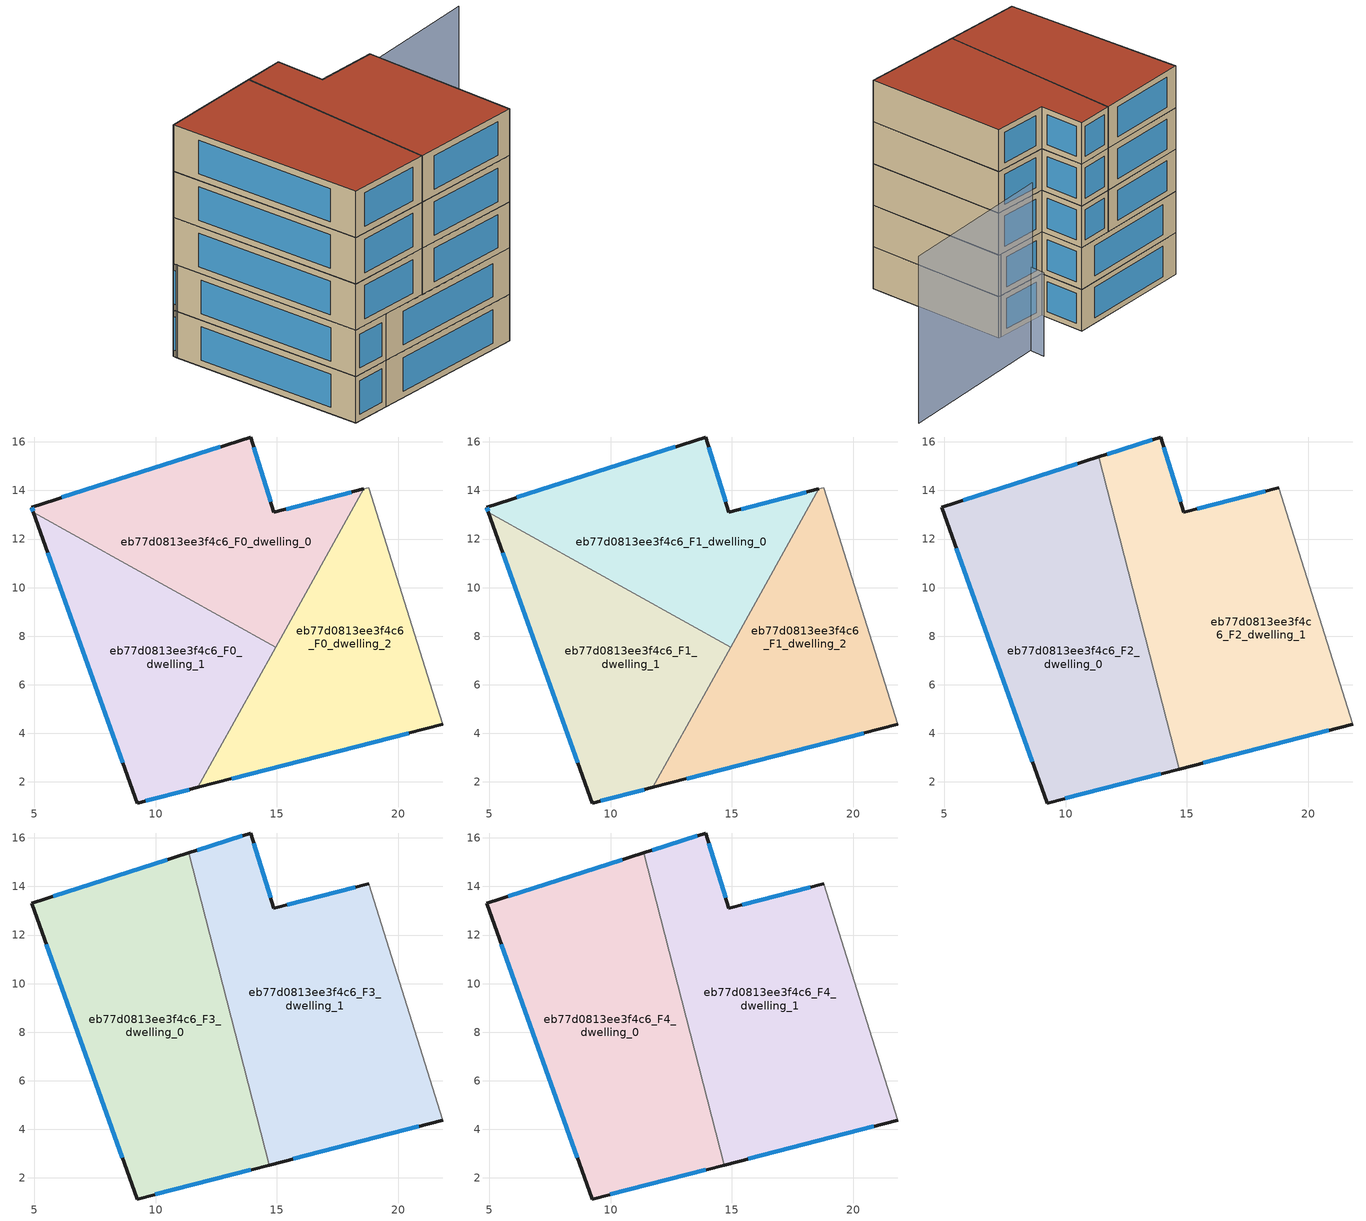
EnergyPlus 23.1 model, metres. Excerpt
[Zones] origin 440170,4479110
eb77d0813ee3f4c6_F0_dwelling_0
 floor ground (EU_floor_Construction): 14.96,7.55 18.58,14.07 14.87,13.1 13.91,16.2 4.9,13.31 4.97,13.11 z0
 wall outside (EU_wall_Construction): 4.97,13.11 4.9,13.31 13.91,16.2 14.87,13.1 18.58,14.07 z0:3
 wall to eb77d0813ee3f4c6_F0_dwelling_1 (EU_wall_Construction): 14.96,7.55 4.97,13.11 z0:3
 wall to eb77d0813ee3f4c6_F0_dwelling_2 (EU_wall_Construction): 18.58,14.07 14.96,7.55 z0:3
 window (EU_Window_Construction): 4.96,13.14 4.91,13.28 / 6.15,13.71 12.66,15.8 / 14.05,15.77 14.74,13.53 / 15.39,13.23 18.07,13.94 z0.42:2.58
eb77d0813ee3f4c6_F0_dwelling_1
 floor ground (EU_floor_Construction): 11.74,1.78 14.96,7.55 4.97,13.11 9.24,1.13 z0
 wall outside (EU_wall_Construction): 11.74,1.78 9.24,1.13 4.97,13.11 z0:3
 wall to eb77d0813ee3f4c6_F0_dwelling_2 (EU_wall_Construction): 14.96,7.55 11.74,1.78 z0:3
 window (EU_Window_Construction): 8.65,2.79 5.56,11.45 / 11.4,1.69 9.59,1.22 z0.42:2.58
eb77d0813ee3f4c6_F0_dwelling_2
 floor ground (EU_floor_Construction): 21.83,4.37 18.77,14.12 18.58,14.07 11.74,1.78 z0
 wall outside (EU_wall_Construction): 21.83,4.37 11.74,1.78 z0:3
 wall adiabatic (EU_wall_Construction): 18.58,14.07 18.77,14.12 21.83,4.37 z0:3
 window (EU_Window_Construction): 20.43,4.01 13.14,2.14 z0.42:2.58
eb77d0813ee3f4c6_F1_dwelling_0
 floor to eb77d0813ee3f4c6_F0_dwelling_0 (EU_floor_Construction): 14.96,7.55 18.58,14.07 14.87,13.1 13.91,16.2 4.9,13.31 4.97,13.11 z3
 wall outside (EU_wall_Construction): 4.97,13.11 4.9,13.31 13.91,16.2 14.87,13.1 18.58,14.07 z3:6
 wall to eb77d0813ee3f4c6_F1_dwelling_1 (EU_wall_Construction): 14.96,7.55 4.97,13.11 z3:6
 wall to eb77d0813ee3f4c6_F1_dwelling_2 (EU_wall_Construction): 18.58,14.07 14.96,7.55 z3:6
 window (EU_Window_Construction): 4.96,13.14 4.91,13.28 / 6.15,13.71 12.66,15.8 / 14.05,15.77 14.74,13.53 / 15.39,13.23 18.07,13.94 z3.42:5.58
eb77d0813ee3f4c6_F1_dwelling_1
 floor to eb77d0813ee3f4c6_F0_dwelling_1 (EU_floor_Construction): 11.74,1.78 14.96,7.55 4.97,13.11 9.24,1.13 z3
 wall outside (EU_wall_Construction): 11.74,1.78 9.24,1.13 4.97,13.11 z3:6
 wall to eb77d0813ee3f4c6_F1_dwelling_2 (EU_wall_Construction): 14.96,7.55 11.74,1.78 z3:6
 window (EU_Window_Construction): 8.65,2.79 5.56,11.45 / 11.4,1.69 9.59,1.22 z3.42:5.58
eb77d0813ee3f4c6_F1_dwelling_2
 floor to eb77d0813ee3f4c6_F0_dwelling_2 (EU_floor_Construction): 21.83,4.37 18.77,14.12 18.58,14.07 11.74,1.78 z3
 wall outside (EU_wall_Construction): 21.83,4.37 11.74,1.78 z3:6
 wall adiabatic (EU_wall_Construction): 18.58,14.07 18.77,14.12 21.83,4.37 z3:6
 window (EU_Window_Construction): 20.43,4.01 13.14,2.14 z3.42:5.58
eb77d0813ee3f4c6_F2_dwelling_0
 floor to eb77d0813ee3f4c6_F1_dwelling_1 (EU_floor_Construction): 11.74,1.78 13.88,5.63 13.13,8.57 4.97,13.11 9.24,1.13 z6
 floor to eb77d0813ee3f4c6_F1_dwelling_0 (EU_floor_Construction): 13.13,8.57 11.37,15.39 4.9,13.31 4.97,13.11 z6
 floor to eb77d0813ee3f4c6_F1_dwelling_2 (EU_floor_Construction): 14.68,2.53 13.88,5.63 11.74,1.78 z6
 wall outside (EU_wall_Construction): 14.68,2.53 9.24,1.13 4.9,13.31 11.37,15.39 z6:9
 wall to eb77d0813ee3f4c6_F2_dwelling_1 (EU_wall_Construction): 11.37,15.39 14.68,2.53 z6:9
 window (EU_Window_Construction): 13.93,2.34 10,1.33 / 8.64,2.82 5.5,11.62 / 5.8,13.6 10.47,15.1 z6.42:8.58
eb77d0813ee3f4c6_F2_dwelling_1
 floor to eb77d0813ee3f4c6_F1_dwelling_0 (EU_floor_Construction): 14.96,7.55 18.58,14.07 14.87,13.1 13.91,16.2 11.37,15.39 13.13,8.57 z6
 floor to eb77d0813ee3f4c6_F1_dwelling_2 (EU_floor_Construction): 21.83,4.37 18.77,14.12 18.58,14.07 13.88,5.63 14.68,2.53 z6
 floor to eb77d0813ee3f4c6_F1_dwelling_1 (EU_floor_Construction): 13.88,5.63 14.96,7.55 13.13,8.57 z6
 wall outside (EU_wall_Construction): 21.83,4.37 14.68,2.53 / 11.37,15.39 13.91,16.2 14.87,13.1 18.77,14.12 z6:9
 wall adiabatic (EU_wall_Construction): 18.77,14.12 21.83,4.37 z6:9
 window (EU_Window_Construction): 20.84,4.12 15.67,2.79 / 11.73,15.5 13.56,16.09 / 14.05,15.77 14.74,13.53 / 15.42,13.24 18.23,13.98 z6.42:8.58
eb77d0813ee3f4c6_F3_dwelling_0
 floor to eb77d0813ee3f4c6_F2_dwelling_0 (EU_floor_Construction): 14.68,2.53 11.37,15.39 4.9,13.31 9.24,1.13 z9
 wall outside (EU_wall_Construction): 14.68,2.53 9.24,1.13 4.9,13.31 11.37,15.39 z9:12
 wall to eb77d0813ee3f4c6_F3_dwelling_1 (EU_wall_Construction): 11.37,15.39 14.68,2.53 z9:12
 window (EU_Window_Construction): 13.93,2.34 10,1.33 / 8.64,2.82 5.5,11.62 / 5.8,13.6 10.47,15.1 z9.42:11.58
eb77d0813ee3f4c6_F3_dwelling_1
 floor to eb77d0813ee3f4c6_F2_dwelling_1 (EU_floor_Construction): 21.83,4.37 18.77,14.12 14.87,13.1 13.91,16.2 11.37,15.39 14.68,2.53 z9
 wall outside (EU_wall_Construction): 21.83,4.37 14.68,2.53 / 11.37,15.39 13.91,16.2 14.87,13.1 18.77,14.12 z9:12
 wall adiabatic (EU_wall_Construction): 18.77,14.12 21.83,4.37 z9:12
 window (EU_Window_Construction): 20.84,4.12 15.67,2.79 / 11.73,15.5 13.56,16.09 / 14.05,15.77 14.74,13.53 / 15.42,13.24 18.23,13.98 z9.42:11.58
eb77d0813ee3f4c6_F4_dwelling_0
 floor to eb77d0813ee3f4c6_F3_dwelling_0 (EU_floor_Construction): 14.68,2.53 11.37,15.39 4.9,13.31 9.24,1.13 z12
 wall outside (EU_wall_Construction): 14.68,2.53 9.24,1.13 4.9,13.31 11.37,15.39 z12:15
 wall to eb77d0813ee3f4c6_F4_dwelling_1 (EU_wall_Construction): 11.37,15.39 14.68,2.53 z12:15
 window (EU_Window_Construction): 13.93,2.34 10,1.33 / 8.64,2.82 5.5,11.62 / 5.8,13.6 10.47,15.1 z12.42:14.58
 roof outside (EU_roof_Construction): 11.37,15.39 14.68,2.53 9.24,1.13 4.9,13.31 z15
eb77d0813ee3f4c6_F4_dwelling_1
 floor to eb77d0813ee3f4c6_F3_dwelling_1 (EU_floor_Construction): 21.83,4.37 18.77,14.12 14.87,13.1 13.91,16.2 11.37,15.39 14.68,2.53 z12
 wall outside (EU_wall_Construction): 21.83,4.37 14.68,2.53 / 11.37,15.39 13.91,16.2 14.87,13.1 18.77,14.12 z12:15
 wall adiabatic (EU_wall_Construction): 18.77,14.12 21.83,4.37 z12:15
 window (EU_Window_Construction): 20.84,4.12 15.67,2.79 / 11.73,15.5 13.56,16.09 / 14.05,15.77 14.74,13.53 / 15.42,13.24 18.23,13.98 z12.42:14.58
 roof outside (EU_roof_Construction): 18.77,14.12 21.83,4.37 14.68,2.53 11.37,15.39 13.91,16.2 14.87,13.1 z15
shading: 21.15,4.2 17.69,17.63 z0:6; 29.02,20.52 17.79,16.46 z0:12
[Building]
EU S2 Campaign: North Axis=0; Terrain=City; Solar Distribution=FullExterior
[Site:Location]
Madrid: Latitude=40.5; Longitude=-3.5; Time Zone=1; Elevation=609
[SizingPeriod:WeatherFileDays]
AnnualSizingPeriod: Begin Month=1; Begin Day of Month=1; End Month=12; End Day of Month=31; Day of Week for Start Day=Monday; Use Weather File Daylight Saving Period=No; Use Weather File Rain and Snow Indicators=No
[MATERIAL]
EU_InternalMass_Material: Roughness=MediumRough; Thickness=0.1; Conductivity=1; Density=1800; Specific Heat=900; Thermal Absorptance=0.9; Solar Absorptance=0.7; Visible Absorptance=0.7
[MATERIAL:NOMASS] Roughness=MediumRough; Thermal Absorptance=0.9; Solar Absorptance=0.7; Visible Absorptance=0.7
Name | Thermal Resistance
EU_wall_NoMass | 1.60022
EU_roof_NoMass | 1.57597
EU_floor_NoMass | 0.470652
[WINDOWMATERIAL:SIMPLEGLAZINGSYSTEM]
EU_Window_SimpleGlazing: UFactor=3.28802; Solar Heat Gain Coefficient=0.85; Visible Transmittance=0.85
[CONSTRUCTION]
EU_wall_Construction: EU_wall_NoMass
EU_roof_Construction: EU_roof_NoMass
EU_floor_Construction: EU_floor_NoMass
EU_InternalMass_Construction: EU_InternalMass_Material
EU_Window_Construction: EU_Window_SimpleGlazing
[ZONE] Type=1; Multiplier=1; Ceiling Height=autocalculate; Floor Area=autocalculate; Part of Total Floor Area=Yes
Name | Volume
eb77d0813ee3f4c6_F0_dwelling_0; eb77d0813ee3f4c6_F1_dwelling_0 | 162.491
eb77d0813ee3f4c6_F2_dwelling_0; eb77d0813ee3f4c6_F3_dwelling_0; eb77d0813ee3f4c6_F4_dwelling_0 | 243.708
eb77d0813ee3f4c6_F0_dwelling_1; eb77d0813ee3f4c6_F1_dwelling_1 | 162.443
eb77d0813ee3f4c6_F2_dwelling_1; eb77d0813ee3f4c6_F3_dwelling_1; eb77d0813ee3f4c6_F4_dwelling_1 | 243.698
eb77d0813ee3f4c6_F0_dwelling_2; eb77d0813ee3f4c6_F1_dwelling_2 | 162.474
[INTERNALMASS] Construction=EU_InternalMass_Construction
Name | Zone or ZoneList | Surface Area
eb77d0813ee3f4c6_F0_dwelling_0_EU_InternalMass | eb77d0813ee3f4c6_F0_dwelling_0 | 54.1646
eb77d0813ee3f4c6_F0_dwelling_1_EU_InternalMass | eb77d0813ee3f4c6_F0_dwelling_1 | 54.148
eb77d0813ee3f4c6_F0_dwelling_2_EU_InternalMass | eb77d0813ee3f4c6_F0_dwelling_2 | 54.1579
eb77d0813ee3f4c6_F1_dwelling_0_EU_InternalMass | eb77d0813ee3f4c6_F1_dwelling_0 | 54.1646
eb77d0813ee3f4c6_F1_dwelling_1_EU_InternalMass | eb77d0813ee3f4c6_F1_dwelling_1 | 54.148
eb77d0813ee3f4c6_F1_dwelling_2_EU_InternalMass | eb77d0813ee3f4c6_F1_dwelling_2 | 54.1579
eb77d0813ee3f4c6_F2_dwelling_0_EU_InternalMass | eb77d0813ee3f4c6_F2_dwelling_0 | 81.2362
eb77d0813ee3f4c6_F2_dwelling_1_EU_InternalMass | eb77d0813ee3f4c6_F2_dwelling_1 | 81.2323
eb77d0813ee3f4c6_F3_dwelling_0_EU_InternalMass | eb77d0813ee3f4c6_F3_dwelling_0 | 81.2362
eb77d0813ee3f4c6_F3_dwelling_1_EU_InternalMass | eb77d0813ee3f4c6_F3_dwelling_1 | 81.2323
eb77d0813ee3f4c6_F4_dwelling_0_EU_InternalMass | eb77d0813ee3f4c6_F4_dwelling_0 | 81.2362
eb77d0813ee3f4c6_F4_dwelling_1_EU_InternalMass | eb77d0813ee3f4c6_F4_dwelling_1 | 81.2323
[OTHEREQUIPMENT] Fuel Type=Electricity; Design Level Calculation Method=Watts/Area; Power per Zone Floor Area=1; Fraction Latent=0; Fraction Radiant=0; Fraction Lost=0; Carbon Dioxide Generation Rate=0; EndUse Subcategory=EU_Step8_InternalGains
Name | Zone or ZoneList or Space or SpaceList | Schedule
EU_Step8_InternalGain_eb77d0813ee3f4c6_F0_dwelling_0_f000 | eb77d0813ee3f4c6_F0_dwelling_0 | EU_Step8_GainSchedule_eb77d0813ee3f4c6_F0_dwelling_0_f000
EU_Step8_InternalGain_eb77d0813ee3f4c6_F0_dwelling_1_f000 | eb77d0813ee3f4c6_F0_dwelling_1 | EU_Step8_GainSchedule_eb77d0813ee3f4c6_F0_dwelling_1_f000
EU_Step8_InternalGain_eb77d0813ee3f4c6_F0_dwelling_2_f000 | eb77d0813ee3f4c6_F0_dwelling_2 | EU_Step8_GainSchedule_eb77d0813ee3f4c6_F0_dwelling_2_f000
EU_Step8_InternalGain_eb77d0813ee3f4c6_F1_dwelling_0_f000 | eb77d0813ee3f4c6_F1_dwelling_0 | EU_Step8_GainSchedule_eb77d0813ee3f4c6_F1_dwelling_0_f000
EU_Step8_InternalGain_eb77d0813ee3f4c6_F1_dwelling_1_f000 | eb77d0813ee3f4c6_F1_dwelling_1 | EU_Step8_GainSchedule_eb77d0813ee3f4c6_F1_dwelling_1_f000
EU_Step8_InternalGain_eb77d0813ee3f4c6_F1_dwelling_2_f000 | eb77d0813ee3f4c6_F1_dwelling_2 | EU_Step8_GainSchedule_eb77d0813ee3f4c6_F1_dwelling_2_f000
EU_Step8_InternalGain_eb77d0813ee3f4c6_F2_dwelling_0_f000 | eb77d0813ee3f4c6_F2_dwelling_0 | EU_Step8_GainSchedule_eb77d0813ee3f4c6_F2_dwelling_0_f000
EU_Step8_InternalGain_eb77d0813ee3f4c6_F2_dwelling_1_f000 | eb77d0813ee3f4c6_F2_dwelling_1 | EU_Step8_GainSchedule_eb77d0813ee3f4c6_F2_dwelling_1_f000
EU_Step8_InternalGain_eb77d0813ee3f4c6_F3_dwelling_0_f000 | eb77d0813ee3f4c6_F3_dwelling_0 | EU_Step8_GainSchedule_eb77d0813ee3f4c6_F3_dwelling_0_f000
EU_Step8_InternalGain_eb77d0813ee3f4c6_F3_dwelling_1_f000 | eb77d0813ee3f4c6_F3_dwelling_1 | EU_Step8_GainSchedule_eb77d0813ee3f4c6_F3_dwelling_1_f000
EU_Step8_InternalGain_eb77d0813ee3f4c6_F4_dwelling_0_f000 | eb77d0813ee3f4c6_F4_dwelling_0 | EU_Step8_GainSchedule_eb77d0813ee3f4c6_F4_dwelling_0_f000
EU_Step8_InternalGain_eb77d0813ee3f4c6_F4_dwelling_1_f000 | eb77d0813ee3f4c6_F4_dwelling_1 | EU_Step8_GainSchedule_eb77d0813ee3f4c6_F4_dwelling_1_f000
[ZONEVENTILATION:DESIGNFLOWRATE] Schedule=EU_AlwaysOn; Design Flow Rate Calculation Method=AirChanges/Hour; Air Changes per Hour=0.480704; Ventilation Type=Natural; Fan Pressure Rise=0; Fan Total Efficiency=1; Constant Term Coefficient=1; Temperature Term Coefficient=0; Velocity Term Coefficient=0; Velocity Squared Term Coefficient=0; Minimum Indoor Temperature=-100; Maximum Indoor Temperature=100; Delta Temperature=-100; Minimum Outdoor Temperature=-100; Maximum Outdoor Temperature=100; Maximum Wind Speed=40
Name | Zone or ZoneList or Space or SpaceList
EU_ConstantAir_eb77d0813ee3f4c6_F0_dwelling_0 | eb77d0813ee3f4c6_F0_dwelling_0
EU_ConstantAir_eb77d0813ee3f4c6_F0_dwelling_1 | eb77d0813ee3f4c6_F0_dwelling_1
EU_ConstantAir_eb77d0813ee3f4c6_F0_dwelling_2 | eb77d0813ee3f4c6_F0_dwelling_2
EU_ConstantAir_eb77d0813ee3f4c6_F1_dwelling_0 | eb77d0813ee3f4c6_F1_dwelling_0
EU_ConstantAir_eb77d0813ee3f4c6_F1_dwelling_1 | eb77d0813ee3f4c6_F1_dwelling_1
EU_ConstantAir_eb77d0813ee3f4c6_F1_dwelling_2 | eb77d0813ee3f4c6_F1_dwelling_2
EU_ConstantAir_eb77d0813ee3f4c6_F2_dwelling_0 | eb77d0813ee3f4c6_F2_dwelling_0
EU_ConstantAir_eb77d0813ee3f4c6_F2_dwelling_1 | eb77d0813ee3f4c6_F2_dwelling_1
EU_ConstantAir_eb77d0813ee3f4c6_F3_dwelling_0 | eb77d0813ee3f4c6_F3_dwelling_0
EU_ConstantAir_eb77d0813ee3f4c6_F3_dwelling_1 | eb77d0813ee3f4c6_F3_dwelling_1
EU_ConstantAir_eb77d0813ee3f4c6_F4_dwelling_0 | eb77d0813ee3f4c6_F4_dwelling_0
EU_ConstantAir_eb77d0813ee3f4c6_F4_dwelling_1 | eb77d0813ee3f4c6_F4_dwelling_1
[HVACTEMPLATE:THERMOSTAT] Constant Heating Setpoint=20; Constant Cooling Setpoint=50
EU_HeatOnly_eb77d0813ee3f4c6_F0_dwelling_0; EU_HeatOnly_eb77d0813ee3f4c6_F0_dwelling_1; EU_HeatOnly_eb77d0813ee3f4c6_F0_dwelling_2; EU_HeatOnly_eb77d0813ee3f4c6_F1_dwelling_0; EU_HeatOnly_eb77d0813ee3f4c6_F1_dwelling_1; EU_HeatOnly_eb77d0813ee3f4c6_F1_dwelling_2; EU_HeatOnly_eb77d0813ee3f4c6_F2_dwelling_0; EU_HeatOnly_eb77d0813ee3f4c6_F2_dwelling_1; EU_HeatOnly_eb77d0813ee3f4c6_F3_dwelling_0; EU_HeatOnly_eb77d0813ee3f4c6_F3_dwelling_1; EU_HeatOnly_eb77d0813ee3f4c6_F4_dwelling_0; EU_HeatOnly_eb77d0813ee3f4c6_F4_dwelling_1
[HVACTEMPLATE:ZONE:IDEALLOADSAIRSYSTEM] System Availability Schedule=EU_AlwaysOn; Maximum Heating Supply Air Temperature=50; Minimum Cooling Supply Air Temperature=13; Maximum Heating Supply Air Humidity Ratio=0.0156; Minimum Cooling Supply Air Humidity Ratio=0.0077; Heating Limit=NoLimit; Cooling Limit=NoLimit; Heating Availability Schedule=EU_AlwaysOn; Cooling Availability Schedule=EU_CoolingOff; Dehumidification Control Type=ConstantSensibleHeatRatio; Cooling Sensible Heat Ratio=0.7; Dehumidification Setpoint=60; Humidification Control Type=None; Humidification Setpoint=30; Outdoor Air Method=None; Outdoor Air Flow Rate per Person=0.00944; Outdoor Air Flow Rate per Zone Floor Area=0; Outdoor Air Flow Rate per Zone=0; Demand Controlled Ventilation Type=None; Outdoor Air Economizer Type=NoEconomizer; Heat Recovery Type=None; Sensible Heat Recovery Effectiveness=0.7; Latent Heat Recovery Effectiveness=0.65
Name | Template Thermostat
eb77d0813ee3f4c6_F0_dwelling_0 | EU_HeatOnly_eb77d0813ee3f4c6_F0_dwelling_0
eb77d0813ee3f4c6_F0_dwelling_1 | EU_HeatOnly_eb77d0813ee3f4c6_F0_dwelling_1
eb77d0813ee3f4c6_F0_dwelling_2 | EU_HeatOnly_eb77d0813ee3f4c6_F0_dwelling_2
eb77d0813ee3f4c6_F1_dwelling_0 | EU_HeatOnly_eb77d0813ee3f4c6_F1_dwelling_0
eb77d0813ee3f4c6_F1_dwelling_1 | EU_HeatOnly_eb77d0813ee3f4c6_F1_dwelling_1
eb77d0813ee3f4c6_F1_dwelling_2 | EU_HeatOnly_eb77d0813ee3f4c6_F1_dwelling_2
eb77d0813ee3f4c6_F2_dwelling_0 | EU_HeatOnly_eb77d0813ee3f4c6_F2_dwelling_0
eb77d0813ee3f4c6_F2_dwelling_1 | EU_HeatOnly_eb77d0813ee3f4c6_F2_dwelling_1
eb77d0813ee3f4c6_F3_dwelling_0 | EU_HeatOnly_eb77d0813ee3f4c6_F3_dwelling_0
eb77d0813ee3f4c6_F3_dwelling_1 | EU_HeatOnly_eb77d0813ee3f4c6_F3_dwelling_1
eb77d0813ee3f4c6_F4_dwelling_0 | EU_HeatOnly_eb77d0813ee3f4c6_F4_dwelling_0
eb77d0813ee3f4c6_F4_dwelling_1 | EU_HeatOnly_eb77d0813ee3f4c6_F4_dwelling_1
[SIZING:ZONE] Zone Cooling Design Supply Air Temperature Input Method=SupplyAirTemperature; Zone Cooling Design Supply Air Temperature=13; Zone Heating Design Supply Air Temperature Input Method=SupplyAirTemperature; Zone Heating Design Supply Air Temperature=50; Zone Cooling Design Supply Air Humidity Ratio=0.008; Zone Heating Design Supply Air Humidity Ratio=0.008; Cooling Design Air Flow Method=DesignDay; Cooling Design Air Flow Rate=0; Cooling Minimum Air Flow per Zone Floor Area=0.000762; Cooling Minimum Air Flow=0; Cooling Minimum Air Flow Fraction=0.2; Heating Design Air Flow Method=DesignDay; Heating Design Air Flow Rate=0; Heating Maximum Air Flow per Zone Floor Area=0.002032; Heating Maximum Air Flow=0.141576; Heating Maximum Air Flow Fraction=0.3; Account for Dedicated Outdoor Air System=No; Dedicated Outdoor Air System Control Strategy=NeutralSupplyAir; Dedicated Outdoor Air Low Setpoint Temperature for Design=autosize; Dedicated Outdoor Air High Setpoint Temperature for Design=autosize; Zone Load Sizing Method=Sensible Load Only No Latent Load; Zone Latent Cooling Design Supply Air Humidity Ratio Input Method=HumidityRatioDifference; Zone Cooling Design Supply Air Humidity Ratio Difference=0.005; Zone Latent Heating Design Supply Air Humidity Ratio Input Method=HumidityRatioDifference; Zone Humidification Design Supply Air Humidity Ratio Difference=0.005
eb77d0813ee3f4c6_F0_dwelling_0; eb77d0813ee3f4c6_F0_dwelling_1; eb77d0813ee3f4c6_F0_dwelling_2; eb77d0813ee3f4c6_F1_dwelling_0; eb77d0813ee3f4c6_F1_dwelling_1; eb77d0813ee3f4c6_F1_dwelling_2; eb77d0813ee3f4c6_F2_dwelling_0; eb77d0813ee3f4c6_F2_dwelling_1; eb77d0813ee3f4c6_F3_dwelling_0; eb77d0813ee3f4c6_F3_dwelling_1; eb77d0813ee3f4c6_F4_dwelling_0; eb77d0813ee3f4c6_F4_dwelling_1
[SCHEDULE:CONSTANT]
Name | Hourly Value
EU_AlwaysOn | 1
EU_CoolingOff | 0
[SCHEDULE:FILE] Column Number=1; Rows to Skip at Top=0; Number of Hours of Data=8760; Column Separator=Comma; Interpolate to Timestep=No; Minutes per Item=60; Adjust Schedule for Daylight Savings=Yes
Name | File
EU_Step8_GainSchedule_eb77d0813ee3f4c6_F0_dwelling_0_f000 | ../../schedules/eb77d0813ee3f4c6/eb77d0813ee3f4c6_F0_dwelling_0_f000_gain.csv
EU_Step8_GainSchedule_eb77d0813ee3f4c6_F0_dwelling_1_f000 | ../../schedules/eb77d0813ee3f4c6/eb77d0813ee3f4c6_F0_dwelling_1_f000_gain.csv
EU_Step8_GainSchedule_eb77d0813ee3f4c6_F0_dwelling_2_f000 | ../../schedules/eb77d0813ee3f4c6/eb77d0813ee3f4c6_F0_dwelling_2_f000_gain.csv
EU_Step8_GainSchedule_eb77d0813ee3f4c6_F1_dwelling_0_f000 | ../../schedules/eb77d0813ee3f4c6/eb77d0813ee3f4c6_F1_dwelling_0_f000_gain.csv
EU_Step8_GainSchedule_eb77d0813ee3f4c6_F1_dwelling_1_f000 | ../../schedules/eb77d0813ee3f4c6/eb77d0813ee3f4c6_F1_dwelling_1_f000_gain.csv
EU_Step8_GainSchedule_eb77d0813ee3f4c6_F1_dwelling_2_f000 | ../../schedules/eb77d0813ee3f4c6/eb77d0813ee3f4c6_F1_dwelling_2_f000_gain.csv
EU_Step8_GainSchedule_eb77d0813ee3f4c6_F2_dwelling_0_f000 | ../../schedules/eb77d0813ee3f4c6/eb77d0813ee3f4c6_F2_dwelling_0_f000_gain.csv
EU_Step8_GainSchedule_eb77d0813ee3f4c6_F2_dwelling_1_f000 | ../../schedules/eb77d0813ee3f4c6/eb77d0813ee3f4c6_F2_dwelling_1_f000_gain.csv
EU_Step8_GainSchedule_eb77d0813ee3f4c6_F3_dwelling_0_f000 | ../../schedules/eb77d0813ee3f4c6/eb77d0813ee3f4c6_F3_dwelling_0_f000_gain.csv
EU_Step8_GainSchedule_eb77d0813ee3f4c6_F3_dwelling_1_f000 | ../../schedules/eb77d0813ee3f4c6/eb77d0813ee3f4c6_F3_dwelling_1_f000_gain.csv
EU_Step8_GainSchedule_eb77d0813ee3f4c6_F4_dwelling_0_f000 | ../../schedules/eb77d0813ee3f4c6/eb77d0813ee3f4c6_F4_dwelling_0_f000_gain.csv
EU_Step8_GainSchedule_eb77d0813ee3f4c6_F4_dwelling_1_f000 | ../../schedules/eb77d0813ee3f4c6/eb77d0813ee3f4c6_F4_dwelling_1_f000_gain.csv
